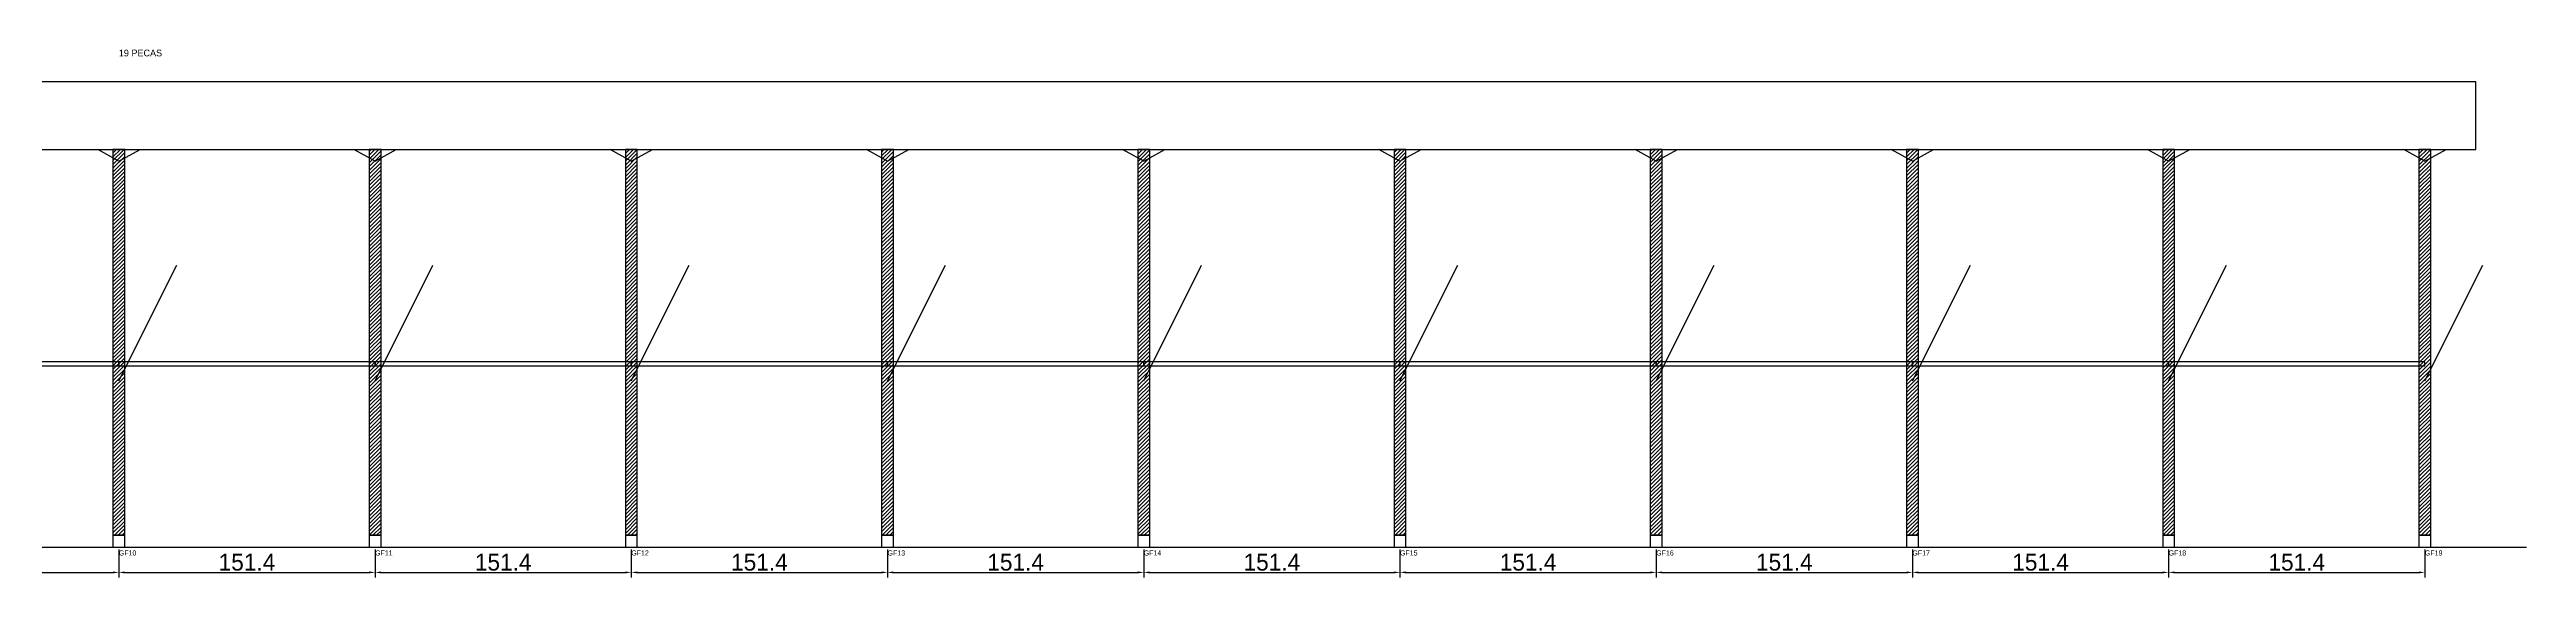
# Model space of a CAD drawing. Header units: metres. Extents: x -30 to 2815, y -25 to 308.
# Drawn here: x 1351 to 2815, y -25 to 287 of the extents above; entities that cross this region are included whole.
import ezdxf

# ---------------------------------------------------------------- set-up
doc = ezdxf.new("R2010")
doc.units = ezdxf.units.M
for name, color, linetype in [('BARRA_ANCORAGEM', 1, 'Continuous'), ('COTA', 241, 'Continuous'), ('GARFOS OK', 3, 'Continuous'), ('NOME DA VIGA', 6, 'Continuous'), ('SARR_7x7', 40, 'Continuous'), ('TIRAS REESCORAMENTO', 252, 'Continuous'), ('VIGAS', 3, 'Continuous')]:
    doc.layers.add(name, color=color, linetype=linetype)
doc.dimstyles.new('EZ DXF', dxfattribs={"dimtxt": 10, "dimasz": 3.5, "dimexe": 3, "dimexo": 1.5, "dimgap": 1, "dimtad": 1, "dimdec": 1, "dimdsep": 46, "dimcen": 2.5, "dimazin": 3, "dimtfac": 1, "dimtmove": 0, "dimatfit": 3})

msp = doc.modelspace()

# ---------------------------------------------------------------- hatches: boundary and pattern name
at = {"layer": 'COTA'}
h = msp.add_hatch(dxfattribs=at)
h.set_pattern_fill('ANSI31', scale=0.5)
h.paths.add_polyline_path([(1388.81, 0), (1395.81, 0), (1395.81, 228), (1388.81, 228)])
h = msp.add_hatch(dxfattribs=at)
h.set_pattern_fill('ANSI31', scale=0.5)
h.paths.add_polyline_path([(1540.18, 0), (1547.18, 0), (1547.18, 228), (1540.18, 228)])
h = msp.add_hatch(dxfattribs=at)
h.set_pattern_fill('ANSI31', scale=0.5)
h.paths.add_polyline_path([(1691.55, 0), (1698.55, 0), (1698.55, 228), (1691.55, 228)])
h = msp.add_hatch(dxfattribs=at)
h.set_pattern_fill('ANSI31', scale=0.5)
h.paths.add_polyline_path([(1842.91, 0), (1849.91, 0), (1849.91, 228), (1842.91, 228)])
h = msp.add_hatch(dxfattribs=at)
h.set_pattern_fill('ANSI31', scale=0.5)
h.paths.add_polyline_path([(1994.28, 0), (2001.28, 0), (2001.28, 228), (1994.28, 228)])
h = msp.add_hatch(dxfattribs=at)
h.set_pattern_fill('ANSI31', scale=0.5)
h.paths.add_polyline_path([(2145.65, 0), (2152.65, 0), (2152.65, 228), (2145.65, 228)])
h = msp.add_hatch(dxfattribs=at)
h.set_pattern_fill('ANSI31', scale=0.5)
h.paths.add_polyline_path([(2297.02, 0), (2304.02, 0), (2304.02, 228), (2297.02, 228)])
h = msp.add_hatch(dxfattribs=at)
h.set_pattern_fill('ANSI31', scale=0.5)
h.paths.add_polyline_path([(2448.39, 0), (2455.39, 0), (2455.39, 228), (2448.39, 228)])
h = msp.add_hatch(dxfattribs=at)
h.set_pattern_fill('ANSI31', scale=0.5)
h.paths.add_polyline_path([(2599.75, 0), (2606.75, 0), (2606.75, 228), (2599.75, 228)])
h = msp.add_hatch(dxfattribs=at)
h.set_pattern_fill('ANSI31', scale=0.5)
h.paths.add_polyline_path([(2751.12, 0), (2758.12, 0), (2758.12, 228), (2751.12, 228)])

# ---------------------------------------------------------------- linework, layer by layer
at = {"layer": 'BARRA_ANCORAGEM'}
for p, q in [((1392.31, 91.2), (1426.51, 159.6)), ((1543.68, 91.2), (1577.88, 159.6)), ((1695.05, 91.2), (1729.25, 159.6)), ((1846.41, 91.2), (1880.61, 159.6)), ((1997.78, 91.2), (2031.98, 159.6)), ((2149.15, 91.2), (2183.35, 159.6)), ((2300.52, 91.2), (2334.72, 159.6)), ((2451.89, 91.2), (2486.09, 159.6)), ((2603.25, 91.2), (2637.45, 159.6)), ((2754.62, 91.2), (2788.82, 159.6))]:
    msp.add_line(p, q, dxfattribs=at)
at = {"layer": 'GARFOS OK'}
for p, q in [((1392.31, 221), (1379.81, 228)), ((1379.81, 228), (1404.81, 228)), ((1392.31, 221), (1404.81, 228)), ((1543.68, 221), (1531.18, 228)), ((1531.18, 228), (1556.18, 228)), ((1543.68, 221), (1556.18, 228)), ((1695.05, 221), (1682.55, 228)), ((1682.55, 228), (1707.55, 228)), ((1695.05, 221), (1707.55, 228)), ((1846.41, 221), (1833.91, 228)), ((1833.91, 228), (1858.91, 228)), ((1846.41, 221), (1858.91, 228)), ((1997.78, 221), (1985.28, 228)), ((1985.28, 228), (2010.28, 228)), ((1997.78, 221), (2010.28, 228)), ((2149.15, 221), (2136.65, 228)), ((2136.65, 228), (2161.65, 228)), ((2149.15, 221), (2161.65, 228)), ((2300.52, 221), (2288.02, 228)), ((2288.02, 228), (2313.02, 228)), ((2300.52, 221), (2313.02, 228)), ((2451.89, 221), (2439.39, 228)), ((2439.39, 228), (2464.39, 228)), ((2451.89, 221), (2464.39, 228)), ((2603.25, 221), (2590.75, 228)), ((2590.75, 228), (2615.75, 228)), ((2603.25, 221), (2615.75, 228)), ((2754.62, 221), (2742.12, 228)), ((2742.12, 228), (2767.12, 228)), ((2754.62, 221), (2767.12, 228))]:
    msp.add_line(p, q, dxfattribs=at)
at = {"layer": 'GARFOS OK', "linetype": 'CONTINUOUS'}
msp.add_line((-30, -7), (2814.62, -7), dxfattribs=at)
at = {"layer": 'GARFOS OK'}
for points in [[(1388.81, 0), (1395.81, 0), (1395.81, 228), (1388.81, 228), (1388.81, 0)], [(1540.18, 0), (1547.18, 0), (1547.18, 228), (1540.18, 228), (1540.18, 0)], [(1691.55, 0), (1698.55, 0), (1698.55, 228), (1691.55, 228), (1691.55, 0)], [(1842.91, 0), (1849.91, 0), (1849.91, 228), (1842.91, 228), (1842.91, 0)], [(1994.28, 0), (2001.28, 0), (2001.28, 228), (1994.28, 228), (1994.28, 0)], [(2145.65, 0), (2152.65, 0), (2152.65, 228), (2145.65, 228), (2145.65, 0)], [(2297.02, 0), (2304.02, 0), (2304.02, 228), (2297.02, 228), (2297.02, 0)], [(2448.39, 0), (2455.39, 0), (2455.39, 228), (2448.39, 228), (2448.39, 0)], [(2599.75, 0), (2606.75, 0), (2606.75, 228), (2599.75, 228), (2599.75, 0)], [(2751.12, 0), (2758.12, 0), (2758.12, 228), (2751.12, 228), (2751.12, 0)]]:
    msp.add_lwpolyline(points, dxfattribs=at)
at = {"layer": 'SARR_7x7'}
for points in [[(1388.81, -7), (1395.81, -7), (1395.81, 0), (1388.81, 0), (1388.81, -7)], [(1540.18, -7), (1547.18, -7), (1547.18, 0), (1540.18, 0), (1540.18, -7)], [(1691.55, -7), (1698.55, -7), (1698.55, 0), (1691.55, 0), (1691.55, -7)], [(1842.91, -7), (1849.91, -7), (1849.91, 0), (1842.91, 0), (1842.91, -7)], [(1994.28, -7), (2001.28, -7), (2001.28, 0), (1994.28, 0), (1994.28, -7)], [(2145.65, -7), (2152.65, -7), (2152.65, 0), (2145.65, 0), (2145.65, -7)], [(2297.02, -7), (2304.02, -7), (2304.02, 0), (2297.02, 0), (2297.02, -7)], [(2448.39, -7), (2455.39, -7), (2455.39, 0), (2448.39, 0), (2448.39, -7)], [(2599.75, -7), (2606.75, -7), (2606.75, 0), (2599.75, 0), (2599.75, -7)], [(2751.12, -7), (2758.12, -7), (2758.12, 0), (2751.12, 0), (2751.12, -7)]]:
    msp.add_lwpolyline(points, dxfattribs=at)
at = {"layer": 'TIRAS REESCORAMENTO'}
for points in [[(1240.94, 100), (1392.31, 100), (1392.31, 102.5), (1240.94, 102.5), (1240.94, 100)], [(1392.31, 100), (1543.68, 100), (1543.68, 102.5), (1392.31, 102.5), (1392.31, 100)], [(1543.68, 100), (1695.05, 100), (1695.05, 102.5), (1543.68, 102.5), (1543.68, 100)], [(1695.05, 100), (1846.41, 100), (1846.41, 102.5), (1695.05, 102.5), (1695.05, 100)], [(1846.41, 100), (1997.78, 100), (1997.78, 102.5), (1846.41, 102.5), (1846.41, 100)], [(1997.78, 100), (2149.15, 100), (2149.15, 102.5), (1997.78, 102.5), (1997.78, 100)], [(2149.15, 100), (2300.52, 100), (2300.52, 102.5), (2149.15, 102.5), (2149.15, 100)], [(2300.52, 100), (2451.89, 100), (2451.89, 102.5), (2300.52, 102.5), (2300.52, 100)], [(2451.89, 100), (2603.25, 100), (2603.25, 102.5), (2451.89, 102.5), (2451.89, 100)], [(2603.25, 100), (2754.62, 100), (2754.62, 102.5), (2603.25, 102.5), (2603.25, 100)]]:
    msp.add_lwpolyline(points, dxfattribs=at)
at = {"layer": 'VIGAS'}
msp.add_lwpolyline([(0, 228), (2784.62, 228), (2784.62, 268), (0, 268), (0, 228)], dxfattribs=at)

# ---------------------------------------------------------------- texts
at = {"layer": 'NOME DA VIGA'}
for s, height, p in [('19 PECAS', 4, (1392.31, 283)), ('GF10', 3, (1392.31, -12)), ('GF11', 3, (1543.68, -12)), ('GF12', 3, (1695.05, -12)), ('GF13', 3, (1846.41, -12)), ('GF14', 3, (1997.78, -12)), ('GF15', 3, (2149.15, -12)), ('GF16', 3, (2300.52, -12)), ('GF17', 3, (2451.89, -12)), ('GF18', 3, (2603.25, -12)), ('GF19', 3, (2754.62, -12))]:
    msp.add_text(s, height=height, dxfattribs=at).set_placement(p)

# ---------------------------------------------------------------- dimensions: what is measured, and where the dimension line sits
at = {"layer": 'COTA'}
for base, p1, p2 in [((1240.94, -22), (1240.94, -7), (1392.31, -7)), ((1392.31, -22), (1392.31, -7), (1543.68, -7)), ((1543.68, -22), (1543.68, -7), (1695.05, -7)), ((1695.05, -22), (1695.05, -7), (1846.41, -7)), ((1846.41, -22), (1846.41, -7), (1997.78, -7)), ((1997.78, -22), (1997.78, -7), (2149.15, -7)), ((2149.15, -22), (2149.15, -7), (2300.52, -7)), ((2300.52, -22), (2300.52, -7), (2451.89, -7)), ((2451.89, -22), (2451.89, -7), (2603.25, -7)), ((2603.25, -22), (2603.25, -7), (2754.62, -7))]:
    msp.add_linear_dim(base=base, p1=p1, p2=p2, dimstyle='EZ DXF', dxfattribs=at).render()

doc.saveas('drawing.dxf')
